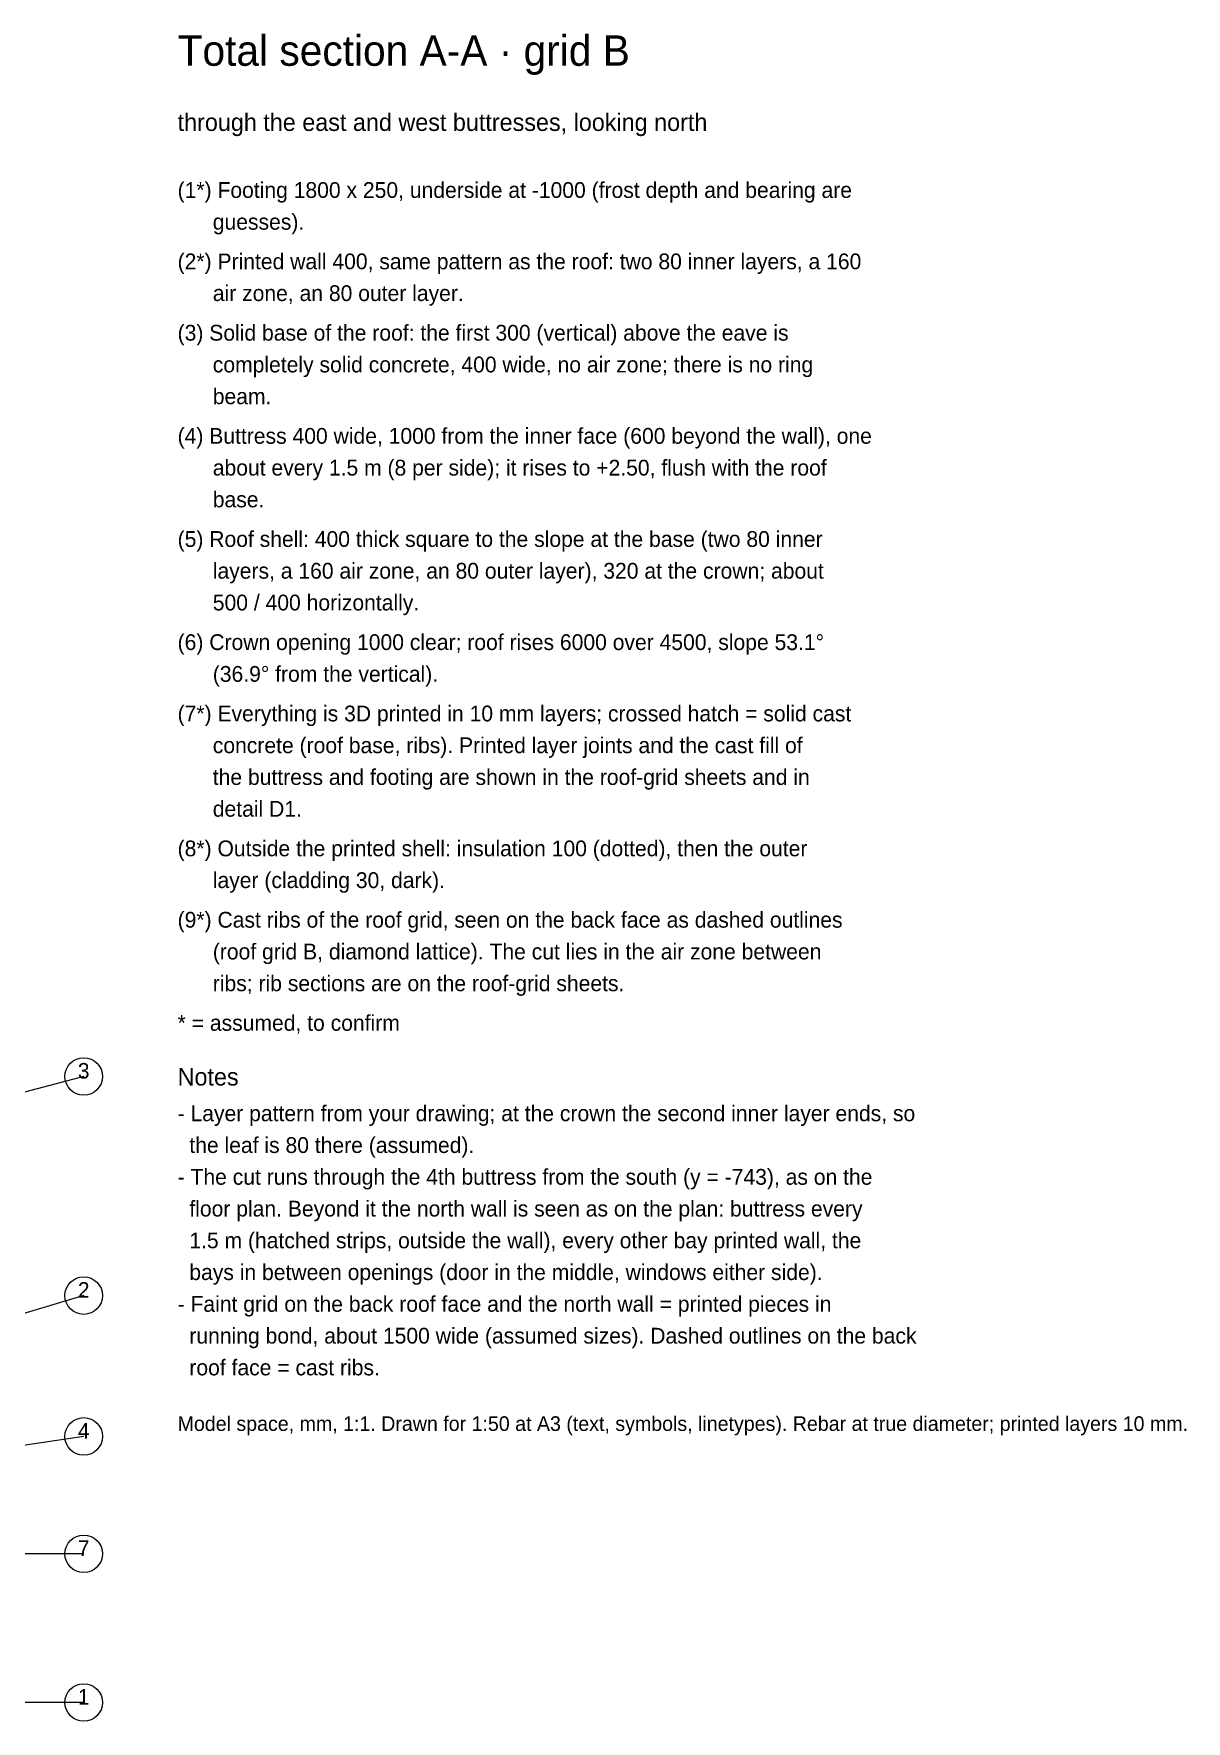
# Model space of a CAD drawing. Header units: millimetres. Extents: x -7603 to 14244, y -2210 to 9863.
# Drawn here: x 6881 to 14244, y -920 to 9863 of the extents above; entities that cross this region are included whole.
import ezdxf
from ezdxf.enums import TextEntityAlignment as Align

# ---------------------------------------------------------------- set-up
doc = ezdxf.new("R2010")
doc.units = ezdxf.units.MM
doc.header["$LTSCALE"] = 50
doc.layers.add('ANNOTATION', color=4, linetype='CONTINUOUS', lineweight=18)
doc.layers.add('TITLEBLOCK', color=7, linetype='CONTINUOUS', lineweight=18)

msp = doc.modelspace()

# ---------------------------------------------------------------- linework, layer by layer
at = {"layer": 'ANNOTATION', "lineweight": 20}
for points in [[(7200, 3200), (5120, 2650)], [(7200, 1800), (5200, 1200)], [(7200, 900), (5850, 700)], [(7200, 150), (5960, 150)], [(7200, -800), (5800, -800)]]:
    msp.add_lwpolyline(points, dxfattribs=at)
at = {"layer": 'ANNOTATION', "lineweight": 18}
for centre in [(7200, 3200), (7200, 1800), (7200, 900), (7200, 150), (7200, -800)]:
    msp.add_circle(centre, 120, dxfattribs=at)

# ---------------------------------------------------------------- texts
at = {"layer": 'ANNOTATION'}
for s, p in [('3', (7200, 3156.8)), ('2', (7200, 1756.8)), ('4', (7200, 856.8)), ('7', (7200, 106.8)), ('1', (7200, -843.2))]:
    msp.add_text(s, height=99.4, dxfattribs=at).set_placement(p, align=Align.BOTTOM_CENTER)
at = {"layer": 'TITLEBLOCK'}
for s, height, p in [('Total section A-A · grid B', 194.4, (7800, 9600)), ('through the east and west buttresses, looking north', 111.6, (7800, 9208.5)), ('(1*) Footing 1800 x 250, underside at -1000 (frost depth and bearing are', 100.8, (7800, 8783.8)), ('      guesses).', 100.8, (7800, 8580.8)), ('(2*) Printed wall 400, same pattern as the roof: two 80 inner layers, a 160', 100.8, (7800, 8327.8)), ('      air zone, an 80 outer layer.', 100.8, (7800, 8124.8)), ('(3) Solid base of the roof: the first 300 (vertical) above the eave is', 100.8, (7800, 7871.8)), ('      completely solid concrete, 400 wide, no air zone; there is no ring', 100.8, (7800, 7668.8)), ('      beam.', 100.8, (7800, 7465.8)), ('(4) Buttress 400 wide, 1000 from the inner face (600 beyond the wall), one', 100.8, (7800, 7212.8)), ('      about every 1.5 m (8 per side); it rises to +2.50, flush with the roof', 100.8, (7800, 7009.8)), ('      base.', 100.8, (7800, 6806.8)), ('(5) Roof shell: 400 thick square to the slope at the base (two 80 inner', 100.8, (7800, 6553.8)), ('      layers, a 160 air zone, an 80 outer layer), 320 at the crown; about', 100.8, (7800, 6350.8)), ('      500 / 400 horizontally.', 100.8, (7800, 6147.8)), ('(6) Crown opening 1000 clear; roof rises 6000 over 4500, slope 53.1°', 100.8, (7800, 5894.8)), ('      (36.9° from the vertical).', 100.8, (7800, 5691.8)), ('(7*) Everything is 3D printed in 10 mm layers; crossed hatch = solid cast', 100.8, (7800, 5438.8)), ('      concrete (roof base, ribs). Printed layer joints and the cast fill of', 100.8, (7800, 5235.8)), ('      the buttress and footing are shown in the roof-grid sheets and in', 100.8, (7800, 5032.8)), ('      detail D1.', 100.8, (7800, 4829.8)), ('(8*) Outside the printed shell: insulation 100 (dotted), then the outer', 100.8, (7800, 4576.8)), ('      layer (cladding 30, dark).', 100.8, (7800, 4373.8)), ('(9*) Cast ribs of the roof grid, seen on the back face as dashed outlines', 100.8, (7800, 4120.8)), ('      (roof grid B, diamond lattice). The cut lies in the air zone between', 100.8, (7800, 3917.8)), ('      ribs; rib sections are on the roof-grid sheets.', 100.8, (7800, 3714.8)), ('* = assumed, to confirm', 100.8, (7800, 3461.8)), ('Notes', 111.6, (7800, 3108.8)), ('- Layer pattern from your drawing; at the crown the second inner layer ends, so', 100.8, (7800, 2884)), ('  the leaf is 80 there (assumed).', 100.8, (7800, 2681)), ('- The cut runs through the 4th buttress from the south (y = -743), as on the', 100.8, (7800, 2478)), ('  floor plan. Beyond it the north wall is seen as on the plan: buttress every', 100.8, (7800, 2275)), ('  1.5 m (hatched strips, outside the wall), every other bay printed wall, the', 100.8, (7800, 2072)), ('  bays in between openings (door in the middle, windows either side).', 100.8, (7800, 1869)), ('- Faint grid on the back roof face and the north wall = printed pieces in', 100.8, (7800, 1666)), ('  running bond, about 1500 wide (assumed sizes). Dashed outlines on the back', 100.8, (7800, 1463)), ('  roof face = cast ribs.', 100.8, (7800, 1260)), ('Model space, mm, 1:1. Drawn for 1:50 at A3 (text, symbols, linetypes). Rebar at true diameter; printed layers 10 mm.', 93.6, (7800, 907))]:
    msp.add_text(s, height=height, dxfattribs=at).set_placement(p, align=Align.BOTTOM_LEFT)

doc.saveas('drawing.dxf')
